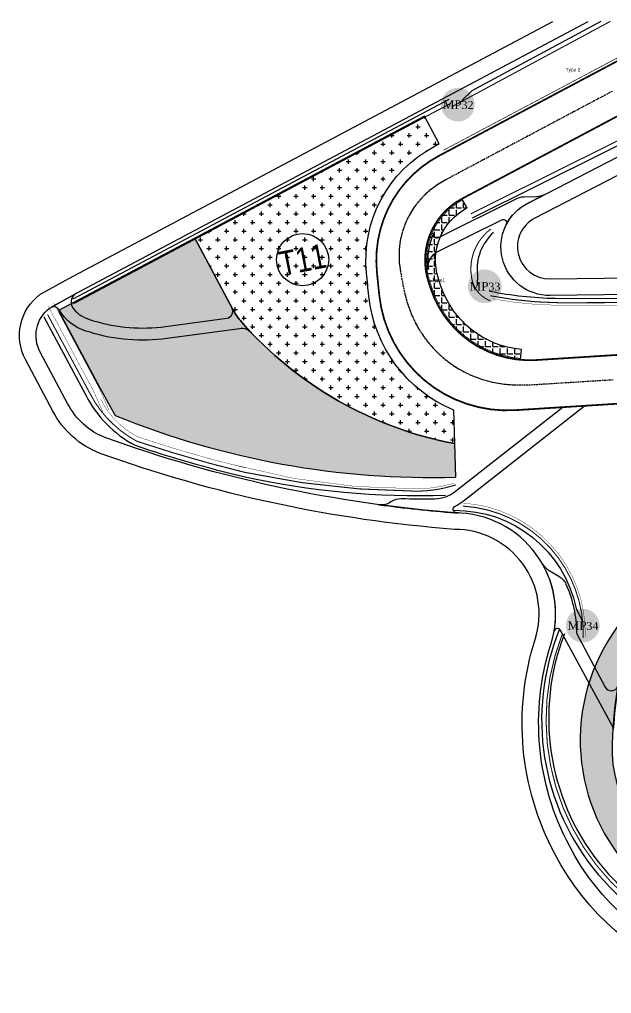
# Model space of a CAD drawing. Extents: x -136 to 854, y -243 to 380.
# Drawn here: x 417.3 to 587.4, y -230.8 to 49.2 of the extents above; entities that cross this region are included whole.
import ezdxf
from ezdxf.enums import TextEntityAlignment as Align

# ---------------------------------------------------------------- set-up
doc = ezdxf.new("R2010")
doc.units = 0
doc.linetypes.add('FIAPOINTILLE', pattern=[1, 0.5, -0.5])
for name, color, linetype in [('F1_ARTIFICIAL_GRASS', 144, 'CONTINUOUS'), ('F1_FENCE_DEBRIS', 9, 'FIA_DEBRIS_FENCE'), ('F1_FENCE_DEBRIS_6M', 252, 'FIA_DEBRIS_FENCE'), ('F1_GUARDRAIL', 7, 'FIA_GUARDRAIL'), ('F1_KERB_5CM_NEGATIVE', 8, 'CONTINUOUS'), ('F1_KERB_5CM_POSITIVE', 8, 'CONTINUOUS'), ('F1_KERB_TEXT', 8, 'CONTINUOUS'), ('F1_POST_OBSERVATION', 3, 'CONTINUOUS'), ('F1_ROAD_SURFACED', 9, 'CONTINUOUS'), ('F1_RUN_OFF_ASPHALT', 144, 'CONTINUOUS'), ('F1_RUN_OFF_GRAVEL', 144, 'CONTINUOUS'), ('F1_TEC1', 6, 'TECPRO'), ('F1_TEC2', 6, 'TECPRO2'), ('F1_TEC3', 6, 'TECPRO2'), ('F1_TRACK_CENTRELINE', 8, 'FIAPOINTILLE'), ('F1_TRACK_LEFT', 5, 'CONTINUOUS'), ('F1_TRACK_RIGHT', 5, 'CONTINUOUS'), ('F1_TURN_NUM', 8, 'CONTINUOUS')]:
    doc.layers.add(name, color=color, linetype=linetype)
doc.styles.add('Arial', font='ARIAL.TTF', dxfattribs={"width": 0.8})
doc.styles.add('SECURITÉ', font='TIMES.TTF', dxfattribs={"height": 3})
doc.linetypes.add('FIA_DEBRIS_FENCE', pattern='A,4,-2,["Z",Standard,S=1,R=90,X=0,Y=-0.4],-1', length=7)
doc.linetypes.add('FIA_GUARDRAIL', pattern='A,2,-0.35,[132,ltypeshp.shx,S=0.35,R=0,X=-0.35,Y=0],-0.35,1', length=3.7)
doc.linetypes.add('TECPRO', pattern='A,1.3e-05,[1,TECPRO,S=1,R=0,X=0,Y=0],-1.335', length=1.335013)
doc.linetypes.add('TECPRO2', pattern='A,8e-05,[1,TECPRO,S=1,R=0.272392,X=0,Y=0],-0.002852,[1,TECPRO,S=1,R=0.272392,X=0,Y=-0.599993],-1.329334,[1,TECPRO,S=1,R=0.272392,X=0,Y=0.601619],-1.335039,[1,TECPRO,S=1,R=0.272392,X=0,Y=0.603245],-1.335039,[1,TECPRO,S=1,R=0.272392,X=0,Y=0.604871],-1.335039,[1,TECPRO,S=1,R=0.272392,X=0,Y=0.6064970000000001],-1.335039,[1,TECPRO,S=1,R=0.272392,X=0,Y=0.608123],-1.335039,[1,TECPRO,S=1,R=0.272392,X=0,Y=0.609749],-0.002962', length=8.010423000000001)

# ---------------------------------------------------------------- blocks, each defined once
blk = doc.blocks.new('BLOC_POST_OBSERVATION')
at = {"layer": 'F1_POST_OBSERVATION'}
h = blk.add_hatch(color=256, dxfattribs=at)
edge = h.paths.add_edge_path()
edge.add_arc((-0.03184553468619811, 0.1143430149857636), 4.852859569433655, 0, 360)
at = {"layer": 'F1_POST_OBSERVATION', "color": 7, "style": 'SECURITÉ'}
blk.add_text('MP', height=2.5, rotation=0.03631338073839529, dxfattribs=at).set_placement((-1.680142465762515, 0.1143430149857636), align=Align.MIDDLE)
blk.add_attdef('NUMBER', text='', height=2.3, rotation=0.158932312973219, dxfattribs=at).set_placement((0.98783427295092, 0.01895198232432449), align=Align.MIDDLE_LEFT)

msp = doc.modelspace()

# ---------------------------------------------------------------- hatches: boundary and pattern name
at = {"layer": 'F1_ARTIFICIAL_GRASS'}
h = msp.add_hatch(dxfattribs=at)
h.set_pattern_fill('ANGLE', color=256, scale=0.3, style=0)
h.set_pattern_definition([(0, (-448983.873318332, -4535712.612206955), (0, 2.0955), [1.524, -0.5715]), (90, (-448983.873318332, -4535712.612206955), (-2.0955, 1.283081307217396e-16), [1.524, -0.5715])])
h.paths.add_polyline_path([(538.2390892749111, -27.12674140779518), (537.6247321819694, -25.23573006725155, -0.3640446959813965), (545.8158184521174, -4.971698912216652), (544.4081954991718, -2.322451413965155, 0.3640450925199537), (534.7715282961883, -26.16267536802434), (535.3858888078405, -28.05369722971909, 0.3006735363349136), (561.21688590893, -48.62462737912529), (561.4816569855477, -45.63633417466872, -0.3006735364584692)])
at = {"layer": 'F1_RUN_OFF_ASPHALT'}
h = msp.add_hatch(dxfattribs=at)
h.set_pattern_fill('ASPHALT', color=256, scale=10, style=0, pattern_type=2)
h.set_pattern_definition([(0, (-448983.873318332, -4534921.620963876), (2.5, 2.5), [1.25, -3.75]), (90, (-448983.248318332, -4534922.245963876), (-2.5, 2.5), [1.25, -3.75])])
edge = h.paths.add_edge_path()
edge.add_line((536.4316616461886, 12.6900403058321), (537.8191956689855, 13.4272780442775))
edge.add_line((537.8191956689855, 13.4272780442775), (533.5963068719295, 21.37505806481249))
edge.add_line((533.5963068719295, 21.37505806481249), (467.6473979007726, -13.66553292179697))
edge.add_line((467.6473979007726, -13.66553292179697), (478.4542570610804, -33.97719918506436))
edge.add_arc((496.1105875179212, -24.58311629889749), 19.99986996141069, 208.0152918241207, 221.3726454315648)
edge.add_arc((562.588859699915, 33.96907637418963), 108.587227632538, 221.3726832718475, 259.2441944341409)
edge.add_line((542.3239222050918, -72.71043577919), (542.0435226474231, -63.08058349730663))
edge.add_arc((557.4333994203637, -26.1683665890082), 39.99200000214505, 185.9255360829787, 247.36719279184769, ccw=False)
edge.add_arc((2772.940709715317, 203.7842532374129), 2267.400999116412, 185.7579499809595, 185.9256414815687, ccw=False)
edge.add_arc((553.7919612577691, -19.98328212125443), 36.9990000003073, 117.98302607219219, 185.7580029135458, ccw=False)
at = {"layer": 'F1_RUN_OFF_GRAVEL'}
h = msp.add_hatch(dxfattribs=at)
h.set_pattern_fill('AR-SAND', color=256, scale=0.1, style=0)
h.set_pattern_definition([(37.50000000000001, (-448983.873318332, -4535712.612206955), (-0.1600031295984046, 4.894132373293424), [0, -3.860800000000001, 0, -4.318000000000001, 0, -4.1275]), (7.499999999999999, (-448983.873318332, -4535712.612206955), (4.495232831380027, 7.168251005683543), [0, -2.0828, 0, -3.4798, 0, -1.3335]), (327.5, (-448986.997518332, -4535712.612206955), (7.90992370241458, 0.01437184678545691), [0, -1.27, 0, -4.572, 0, -5.969]), (317.5, (-448986.997518332, -4535712.612206955), (7.635564524722972, 2.229293232572162), [0, -0.635, 0, -2.9972, 0, -3.429])])
edge = h.paths.add_edge_path()
edge.add_arc((496.1105875034857, -24.5831163072794), 19.99986994491789, 208.0152918342746, 221.3730922311979, ccw=False)
edge.add_line((478.454257062943, -33.97719918878965), (467.6473979014711, -13.66553292179697))
edge.add_line((467.6473979014711, -13.66553292179697), (428.4756559262325, -34.47862915078395))
edge.add_line((428.4756559262325, -34.47862915078395), (440.3577550012426, -56.63227160683118))
edge.add_line((440.3577550012426, -56.63227160683118), (444.77584329348, -64.58497363643937))
edge.add_arc((535.6190241978195, 157.5580354375929), 239.999999994342, 247.758379459949, 271.6678524905068)
edge.add_line((542.6043217604322, -82.34028805641674), (542.3239222025306, -72.7104357754647))
edge.add_arc((562.5888596953748, 33.9690763732583), 108.5872276277391, 221.3727655640319, 259.2441944347082, ccw=False)
edge = h.paths.add_edge_path()
edge.add_line((627.4847107979742, -32.08044494910382), (647.1104663529707, -32.03208525980108))
edge.add_arc((533.3726137567585, -54.82903433812999), 116.0000000020587, -36.0652709345498, 11.333848355845475, ccw=False)
edge.add_line((627.1408505494048, -123.1189879862427), (625.1774458646116, -106.4517124513))
edge.add_line((625.1774458646116, -106.4517124513), (627.2416816692141, -106.2806688317864))
edge.add_arc((550.4059835474629, -68.92849775439345), 85.43365373230688, 334.0742031103305, 385.5504747453137)
edge = h.paths.add_edge_path()
edge.add_line((749.0811879130354, -167.3139228852301), (700.9194348387693, -178.1371842011645))
edge.add_line((700.9194348387693, -178.1371842011645), (640.0700375887839, -198.2492252619772))
edge.add_arc((628.7375380958704, -155.3339351819664), 44.38634550634199, 251.1773136478798, 284.7922507623251, ccw=False)
edge.add_arc((627.1822468385374, -159.8370963450357), 39.62221098233383, 183.029613662758, 251.20509894392882, ccw=False)
edge.add_arc((726.3488722272607, -163.5138283347546), 138.7424850578062, 161.0268784057699, 179.3464213216762, ccw=False)
edge.add_arc((633.379802409808, -157.9404263052925), 55.0000000002133, 134.0427258462832, 173.9874919737549)
edge.add_arc((633.3798024086439, -157.9404263052925), 54.9999999990924, 173.9874919736278, 253.8770242289298)
edge.add_arc((633.3798024077125, -157.9404263043612), 54.99999999919652, 253.8770242301313, 293.8217903573383)
edge.add_arc((866.4274758647236, -623.8780477013274), 466.0402325322307, 107.9807373396215, 116.8973487673465, ccw=False)
edge.add_line((722.5621448157628, -180.5990555746316), (750.1844170478446, -172.9730382574558))
edge.add_line((750.1844170478446, -172.9730382574558), (749.0811879130354, -167.3139228852301))

# ---------------------------------------------------------------- linework, layer by layer
at = {"layer": 'F1_ARTIFICIAL_GRASS'}
msp.add_lwpolyline([(538.2390892749111, -27.12674140779518), (537.6247321819694, -25.23573006725155, -0.3640446959813965), (545.8158184521174, -4.971698912216652), (544.4081954991718, -2.322451413965155, 0.3640450925199537), (534.7715282961883, -26.16267536802434), (535.3858888078405, -28.05369722971909, 0.3006735363349136), (561.21688590893, -48.62462737912529), (561.4816569855477, -45.63633417466872, -0.3006735364584692)], format="xyb", close=True, dxfattribs=at)
msp.add_lwpolyline([(544.408195498939, -2.322451413965155), (545.8158251241123, -4.971711469238926)], dxfattribs=at)
at = {"layer": 'F1_FENCE_DEBRIS'}
msp.add_lwpolyline([(660.9764251313329, 48.64677011931099), (547.3477253488538, -7.860167787766386)], dxfattribs=at)
for points in [[(553.4464213958283, -12.04322917608761, 0.2458977441848354), (548.8719262511743, -24.11338715104603), (548.7888120364671, -27.30345930939757)], [(552.303574139559, -28.85004485341005), (553.6176865825703, -29.11130997760438, 0.04469577791741287), (572.4420069440541, -30.94607009494894), (649.2351196199463, -30.75684775727086)], [(424.222355546038, -36.21729735786312), (436.307830443214, -58.75012494379871, 0.1528786933205215), (450.4634424111148, -73.18893844576769, 0.02128077930204978), (481.680269769234, -82.19386183599227, 0.06060590677288798), (539.642586498828, -87.56012887263887)], [(542.1827281243907, -91.86683068925731, -0.3572839352918936), (577.2447052684886, -120.0829700533136), (578.9580470396479, -123.6121382307097)], [(572.3427861696848, -126.2699400376364, 0.604281630102267), (650.9621632041683, -219.2498793382033)]]:
    msp.add_lwpolyline(points, format="xyb", dxfattribs=at)
at = {"layer": 'F1_FENCE_DEBRIS_6M'}
for points in [[(584.3514006985508, 48.64677011931099), (547.2339785851811, 28.65424845983989), (544.3261190914357, 25.87243906838603)], [(540.5987524819368, 26.22805460693098), (432.6303296180715, -31.13873741159432)]]:
    msp.add_lwpolyline(points, dxfattribs=at)
at = {"layer": 'F1_GUARDRAIL', "const_width": 0.3, "flags": 128}
for points in [[(541.680184864513, 24.22030422521539), (587.0295261547592, 48.64677011931099)], [(658.1242526934523, 48.64677011931099), (546.9613053904188, -6.633962413652171)], [(541.2010140210198, 25.10991642774798), (432.7579691028961, -32.50905622018718)]]:
    msp.add_lwpolyline(points, dxfattribs=at)
for points in [[(552.6819741766242, -11.02906920237683, 0.3090732424782717), (547.4958586619043, -26.40200332774066, 0.2254026607578493), (552.5781230340519, -31.67153919710063)], [(552.5636657560983, -30.20170534344606, 0.04656311990814564), (572.4385041893267, -32.21608258167498), (649.2382489578606, -32.02684390114837)], [(425.3415389632148, -35.61702368816577), (437.4331398325314, -58.16127287352674, 0.1521434453805739), (450.9696236328029, -72.01914111001634, 0.02119927745632921), (481.9646613575326, -80.95601185726218, 0.05219324020459625), (531.5814083752496, -86.38700229430788, 0.07452854736035741), (542.6700720364036, -84.57169744407975)], [(579.2520852771861, -128.5820754146039, 0.4064203558147004), (544.6760466595454, -90.66048618534796)], [(573.1690322827355, -127.6298102972864, 0.571554880648764), (645.1594272314844, -218.9966421959757, 0.1080755460422861), (653.1865243432851, -216.0634517328649)]]:
    msp.add_lwpolyline(points, format="xyb", dxfattribs=at)
at = {"layer": 'F1_KERB_5CM_NEGATIVE', "const_width": 0.2}
msp.add_lwpolyline([(539.0827480058226, 11.61087168520453), (609.6460400400258, 49.10321982903542)], dxfattribs=at)
at = {"layer": 'F1_KERB_5CM_POSITIVE', "const_width": 0.2}
msp.add_lwpolyline([(561.2521887191845, -48.22618828470104, -0.3006735364541089), (535.7663155330968, -27.93010310957425), (535.1519583701313, -26.03909155668907, -0.358935616167767), (544.2845396901405, -2.844735334983397, 0.358935616167767)], format="xyb", dxfattribs=at)
at = {"layer": 'F1_ROAD_SURFACED'}
for points in [[(853.7495437468908, -161.3233090093195), (826.2254104291362, -166.6890088947325, 0.04720783721922051), (723.4518817987566, -199.5475621087312), (666.51028660017, -224.6791361117571, -0.3939418016140576), (571.0730114035116, -190.5661984089597, -0.2023430017007439), (565.427400887261, -128.9793035624384, 0.5086909722015691), (542.2157443257322, -97.34671135468625, -0.06733270142121915), (440.4672579584451, -75.51561215276115, -0.1876273282777657), (426.8703069394262, -63.3277450691744), (418.9659806527936, -48.55047881359451, -0.3685959199732201), (423.1496254524257, -29.86722487339966), (431.4092555049149, -25.27627768123739), (570.5377416556742, 48.64677011931099)], [(853.7495437467744, -156.4838919326498), (825.3165297790704, -162.0267738107427, 0.0472813181631663), (721.5555389864178, -195.1926080159678), (664.6003645710455, -220.3300246460199, -0.393961619843756), (575.2757709096925, -188.3530139023273, -0.2023711627655106), (569.9539218005532, -130.4191303219482, 0.5066355346468103), (542.3886373965809, -92.59671243129515, -0.06720353488647764), (442.0752620064461, -71.04573825502985, -0.1873863558992714), (431.0815043768537, -61.13116506802135), (423.1901568875921, -46.37728984037631, -0.361717618971475), (425.7696791120845, -33.84535856580578), (433.6776610124664, -29.44986784028106), (580.6611428113113, 48.64677011931099)], [(674.8497867674607, 48.64677011931099), (565.3518227313918, -7.91912043223374, 0.7911589544231162), (569.7133485493989, -25.38657845312946), (655.1003001496003, -24.3150704543873, -0.3908766945753835), (662.9141389798181, -31.34568836109929, -0.098378028445815), (656.1275460660265, -96.85627626477026, 0.04806878150433402), (649.7612419114023, -123.5885784359484, 0.5146072931379269), (668.9667143719428, -141.7693882429808), (759.6877861754776, -124.0835622431546, 0.02316929734283413), (778.6474385495105, -119.4075224766343), (803.4856316834496, -112.1611178371891), (818.6990986436879, -107.7220511821865), (820.0295973222976, -112.2819054344504), (778.5261553342727, -124.392001756823, -0.02284672332191626), (760.5966758838197, -128.7457955632194), (669.8756041012978, -146.4316215118229, -0.5146073909197978), (645.0562253301771, -122.9364140223547, -0.04806875719300548), (651.6336250736651, -95.31771427242302, 0.09812812548685323), (658.1846158260753, -31.78622697608762, 0.3908764859591564), (655.1599024483742, -29.0646968301221), (569.7729508810019, -30.13620449172549, -0.7916929706115151), (563.188072743201, -3.690524381010164), (664.5006206892588, 48.64677011931099)], [(483.9073758270399, -40.86681140715473, 0.2406281661519953), (480.4723228005034, -39.66468439566188), (459.6703700703376, -42.50368488149934, -0.1086165446515177), (437.5275108349317, -40.71330669557892), (436.366856566937, -40.35808292160027, -0.1857247217893258), (428.7335302436998, -34.38145476335876, 0.3572575642385715), (426.3485527819296, -33.52360348159664), (433.6776940262218, -29.44985029975169, 0.4858123551909341), (432.8428764714201, -34.09195521695756, 0.1376755119620096), (437.3911494131473, -37.0113196851521), (438.5518036736914, -37.3665434526115, 0.1085849530709028), (459.1971072851022, -39.03582929948561), (476.8169356699375, -36.63111748768233, 0.5219193838697285), (478.3121320855146, -33.71007299924486), (478.454257062943, -33.97719918878965, 0.05835048805284714), (481.102253934908, -37.80222071370326), (483.9073758270399, -40.86681140715473)], [(570.8723944435635, -126.6777601310819, 0.1744097028008456), (567.5596494617214, -107.3306970776825, 0.09814007126171338), (569.431368604842, -109.1355243123903), (572.2858399332774, -110.840951322934, -0.1546153286507979), (574.2896851350827, -113.1007529789417, -0.1047190911167248), (577.2928682303329, -127.195398779942), (585.542288544196, -142.6874820798471, 0.6253177946884673), (589.2110722638474, -142.4733677733525, 0.02236404119158027), (587.8922609103186, -154.8079816683962, 0.1043976118747142), (587.6433768103172, -153.9215061584323), (572.7356596769107, -126.3807927122175, 0.7084204480398102), (570.8723944417009, -126.6777601292192)]]:
    msp.add_lwpolyline(points, format="xyb", dxfattribs=at)
for points in [[(563.1717290655517, -3.698967402225662), (568.0475493418792, -1.180155597051908, -0.1138053223480726), (565.87050916681, -1.736503698287834), (562.1861333107383, -1.823331516592134, 0.1099192104540096), (560.0775599645724, -2.344973375445534), (537.5884055789368, -13.52870823199146, -0.7019041249940403), (536.2283107285195, -12.22945287673019, 0.1396905072738093), (534.7792337239528, -22.65118822677277, -0.3227355218327072), (537.5043484788196, -17.47940287681513), (555.8174823569873, -8.372380433960188, -0.7245155050856148), (557.151736250454, -9.725721923990477, -0.1558057952115024)], [(542.3886373861035, -92.59671243036382), (543.4329980249324, -92.61878898868554, 0.00516130987989124), (542.8357865550363, -92.6015477118849, -0.7840117815621173), (542.4073407890548, -90.70717750059657, 0.05057048329311014), (544.7086733843473, -89.25006603298925), (579.6355833374703, -61.83396450652026), (573.4720588278299, -62.22257740924351), (542.5475883009651, -86.49693849066489, -0.1638775992169789), (536.5306904058245, -88.62962005416148, -0.009910181033053083), (526.9386703645152, -88.5907148657202, 0.1562814152469209), (524.0116521784378, -89.45200865937613, -0.1848077546379535), (520.5322875537252, -90.2694026756867, 0.01433485954533184)]]:
    msp.add_lwpolyline(points, format="xyb", close=True, dxfattribs=at)
at = {"layer": 'F1_RUN_OFF_ASPHALT'}
for p, q in [((521.514181668362, 14.60029304643876), (521.514181668362, 14.9554703250692)), ((472.0350558926159, -21.9122069537475), (472.3016816682805, -21.9122069537475))]:
    msp.add_line(p, q, dxfattribs=at)
msp.add_lwpolyline([(536.4316616461886, 12.6900403058321), (537.8191956689855, 13.4272780442775), (533.5963068719295, 21.37505806481249), (467.6473979007726, -13.66553292179697), (478.4542570610804, -33.97719918506436, 0.05834853187090054), (481.1021508530987, -37.80210367905192, 0.1667663249079084), (542.3239222050918, -72.71043577919), (542.0435226474231, -63.08058349730663, -0.2747027101124884), (517.6550804794108, -30.29697487818294, -0.0007316923338867898), (516.9796391733264, -23.69528209081136, -0.3046573799160828)], format="xyb", close=True, dxfattribs=at)
at = {"layer": 'F1_RUN_OFF_GRAVEL', "ltscale": 0.2}
msp.add_lwpolyline([(481.102253934908, -37.80222071370326, -0.05835048799465847), (478.454257062943, -33.97719918878965), (467.6473979014711, -13.66553292179697), (428.4756559262325, -34.47862915078395), (440.3577550012426, -56.63227160683118), (444.77584329348, -64.58497363643937, 0.104704889896201), (542.6043217604322, -82.34028805641674), (542.3239222025306, -72.7104357754647, -0.1667659558558621)], format="xyb", close=True, dxfattribs=at)
at = {"layer": 'F1_RUN_OFF_GRAVEL'}
msp.add_lwpolyline([(749.0811879130354, -167.3139228852301), (700.9194348387693, -178.1371842011645), (640.0700375887839, -198.2492252619772, -0.1477337498935599), (614.4167055132141, -197.3465692525565, -0.3065681474998453), (587.6154137913411, -161.9312132758855, -0.08010476673396792), (595.1440997522598, -118.4052389109343, 0.1760784949488757), (578.6823545245727, -152.1794198941275, 0.3634244700190755), (618.1063075692666, -210.77715931589, 0.1760784949488755), (655.5939305334625, -208.2547633418649, -0.03892569923309131), (722.5621448157628, -180.5990555746316), (750.1844170478446, -172.9730382574558)], format="xyb", close=True, dxfattribs=at)
at = {"layer": 'F1_TEC1', "const_width": 0.1, "flags": 128}
msp.add_lwpolyline([(553.3584766066208, -31.10572012549483, 0.04440716391924508), (572.426829038611, -32.9549626944422), (649.2295766199979, -32.76571661455773)], format="xyb", dxfattribs=at)
at = {"layer": 'F1_TEC1', "const_width": 0.1}
msp.add_lwpolyline([(579.7982881126966, -128.3222511609852, 0.4064203558122578), (544.6793744940817, -89.80525876896672, 0.4064203558122578)], format="xyb", dxfattribs=at)
at = {"layer": 'F1_TEC2', "linetype": 'TECPRO2', "const_width": 0.1, "flags": 128}
for points in [[(440.5808157576987, -59.90650422813587, 0.1665714116791033), (451.476276396382, -70.83845464920842, 0.02112620810491203), (482.27505298851, -79.71508898435377), (482.2888127163326, -79.71806779539429)], [(478.6592900222324, -78.76235610375397, 0.06937238646711552), (531.6151787213905, -85.69332585612528, 0.06837711546901055), (542.1725227196741, -84.07674336655282, 0.07449322620643942)]]:
    msp.add_lwpolyline(points, format="xyb", dxfattribs=at)
at = {"layer": 'F1_TEC2', "flags": 128}
msp.add_lwpolyline([(573.8717479737982, -127.3384055862039, 0.5715548806420624), (645.2462250995025, -217.923543477787, 0.1080755460453592), (653.041539783547, -215.0750488931149, 0.1080755460453592)], format="xyb", dxfattribs=at)
at = {"layer": 'F1_TEC3', "linetype": 'TECPRO2', "const_width": 0.1, "flags": 128}
for points in [[(425.478665105665, -33.13587868714922), (438.3861640633124, -57.30856770592027, -0.005558821005233889), (441.2422700020991, -63.68272451998882, 0.03915252532644094)], [(427.0824070866959, -32.27952803706967), (440.0147467965883, -56.49873790273659, -0.005600671139762315), (442.9095483429421, -62.95780541317754, -0.005600671139762315)]]:
    msp.add_lwpolyline(points, format="xyb", dxfattribs=at)
at = {"layer": 'F1_TRACK_CENTRELINE', "elevation": 127.3214762653723}
msp.add_lwpolyline([(587.5442816679872, 28.52359304541505), (586.9260816680192, 28.19509304558642), (586.3078816679929, 27.86669304558791), (585.6897816680296, 27.53819304482795), (585.0715816680033, 27.20979304482944), (584.4534816679818, 26.88139304483093), (583.8352816680137, 26.55289304500229), (583.2170816679875, 26.22449304500378), (582.5989816680242, 25.89599304517515), (581.9807816679979, 25.56759304517664), (581.3625816680299, 25.239093045348), (580.7444816680083, 24.91069304534949), (580.1262816679821, 24.58219304552085), (579.5081816680188, 24.25379304552234), (578.8899816679925, 23.92529304476238), (578.2717816680245, 23.59689304476387), (577.653681668003, 23.26839304493524), (577.0354816679767, 22.93999304493673), (576.4173816680134, 22.61149304510809), (575.7991816679871, 22.28309304510958), (575.1809816680191, 21.95459304528094), (574.5628816679975, 21.62619304528243), (573.9446816680295, 21.2976930454538), (573.326581668008, 20.96929304545529), (572.7083816679817, 20.64089304545678), (572.0901816680137, 20.31239304469682), (571.4720816679921, 19.98399304469831), (570.8538816680241, 19.65549304486967), (570.2357816680026, 19.32709304487116), (569.6175816679763, 18.99859304504253), (568.9993816680083, 18.67019304504402), (568.3812816679867, 18.34169304521538), (567.7630816680187, 18.01329304521687), (567.1449816679972, 17.68479304538823), (566.5267816680291, 17.35639304538972), (565.9085816680029, 17.02789304556109), (565.2904816679813, 16.69949304556258), (564.6722816680133, 16.37099304480262), (564.0541816679918, 16.04259304480411), (563.4359816680237, 15.71409304497547), (562.8177816679975, 15.38569304497696), (562.1996816679759, 15.05719304514832), (561.5814816680079, 14.72879304514981), (560.9633816679864, 14.4003930451513), (560.3451816680183, 14.07189304532267), (559.726981667992, 13.74349304532416), (559.1088816680287, 13.41499304549552), (558.4906816680025, 13.08659304549701), (557.872581667981, 12.75809304473705), (557.2543816680129, 12.42969304473854), (556.6361816679866, 12.10119304490991), (556.0180816680233, 11.7727930449114), (555.3998816679971, 11.44429304508276), (554.781681668029, 11.11589304508425), (554.1635816680075, 10.78739304525561), (553.5453816679812, 10.4589930452571), (552.9272816680179, 10.13049304542847), (552.3090816679917, 9.802093045429956), (551.6908816680236, 9.473593044669997), (551.0727816680021, 9.145193044671487), (550.4545816679758, 8.81669304484285), (549.8364816680125, 8.48829304484434), (549.2182816679863, 8.15989304484583), (548.6000816680182, 7.831393045017194), (547.9819816679967, 7.502993045018684), (547.3637816680287, 7.174493045190047), (546.7456816680071, 6.846093045191537), (546.1274816679809, 6.517593045362901), (545.5092816680128, 6.189193045364391), (544.8911816679913, 5.860693045535754), (544.2729816680232, 5.532293045537244), (543.6548816680017, 5.203793044777285), (543.0366816679755, 4.875393044778775), (542.4184816680074, 4.546893044950139), (541.8003816679859, 4.218493044951629), (541.1821816680178, 3.889993045122992), (540.6801816679811, 3.620793045142364), (540.192981668007, 3.352793044985901), (539.708281667977, 3.079593045280944), (539.2260816680075, 2.800993045435916), (538.7459816680214, 2.517493045532774), (538.2679816680186, 2.228593045489561), (537.7925816680229, 1.933693045394193), (537.3191816680057, 1.633193045498501), (536.851581667973, 1.322293045574497), (536.3902816680068, 1.000593045370351), (535.9364816679893, 0.6673930451438537), (535.4901816679787, 0.3231930449769607), (535.0511816680239, -0.03150695504837131), (534.6204816679976, -0.3971069551839719), (534.1973816679831, -0.7725069545044789), (533.7830816679791, -1.158406954614748), (533.3776816679904, -1.554306954501499), (532.9810816680122, -1.959906954674352), (532.5935816680005, -2.374906954711605), (532.2162816680077, -2.79960695503496), (531.8483816679957, -3.233206955140759), (531.4905816679977, -3.675606955198873), (531.1429816680186, -4.126606954617728), (530.8063816679798, -4.586206955259968), (530.4801816680276, -5.053706954589416), (530.1649816680158, -5.528906954808463), (529.8611816680216, -6.011806954985786), (529.5685816679772, -6.501906955039431), (529.2877816680277, -6.999006955309142), (529.0187816679984, -7.502706954611767), (528.7616816680104, -8.0128069551497), (528.5168816680246, -8.52900695463859), (528.2840816680266, -9.050806954859127), (528.0639816679916, -9.578106955049861), (527.8561816680169, -10.11030695529871), (527.6611816680099, -10.64730695484423), (527.4790816679754, -11.18880695512735), (527.3099816679762, -11.73440695496492), (527.1539816680172, -12.28370695503645), (527.0107816680259, -12.83630695509009), (526.8809816679725, -13.39200695453428), (526.7641816680127, -13.95040695497983), (526.6611816680099, -14.5112069550737), (526.5706816680188, -15.07390695473396), (526.4941816679941, -15.63830695523166), (526.4312816679751, -16.20410695521377), (526.3813816679915, -16.77080695459836), (526.3447816679993, -17.33810695482634), (526.3215816680033, -17.90560695471459), (526.3120816680178, -18.47310695460283), (526.3154816680046, -19.04010695440911), (526.3324816679972, -19.60640695447319), (526.3627816679812, -20.17160695454322), (526.4056816679815, -20.73530695529871), (526.4621816679876, -21.29730695521675), (526.5309816679958, -21.85720695497685), (526.6086816680192, -22.41510695440911), (526.7040816680103, -23.0313069544568), (526.8169816680177, -23.72170695511841), (526.9341816679964, -24.41160695476674), (527.0566816679941, -25.10100695526444), (527.1838816679822, -25.78980695491873), (527.3154816680046, -26.47820695525252), (527.452681668002, -27.16590695491277), (527.5943816679803, -27.85320695525252), (527.7410816680215, -28.53990695474886), (527.8922816679853, -29.22570695484274), (528.0200816680019, -29.77620695473843), (528.1556816679815, -30.32330695482187), (528.2988816679729, -30.86700695509307), (528.4500816679949, -31.40710695496045), (528.6088816680287, -31.94370695518546), (528.7751816680113, -32.47660695517652), (528.9492816680151, -33.00590695476376), (529.1305816680117, -33.53140695521824), (529.3189816679962, -34.05330695526891), (529.5148816679878, -34.5714069552555), (529.717681668016, -35.08560695441656), (529.9282816680072, -35.59580695478462), (530.1464816680102, -36.1019069546669), (530.3711816679727, -36.60410695465498), (530.6030816679861, -37.10230695491873), (530.8434816679958, -37.59560695512437), (531.091881667978, -38.0844069545924), (531.3479816679767, -38.56830695493363), (531.6118816679966, -39.04740695504688), (531.883081668014, -39.52170695493214), (532.162281668004, -39.99080695526891), (532.4487816679914, -40.45490695478611), (532.7428816679906, -40.91350695526444), (533.0438816680264, -41.3671069549232), (533.352381668011, -41.81510695478164), (533.6683816680027, -42.25740695500963), (533.9909816680167, -42.69440695492767), (534.320581668014, -43.12570695521526), (534.6570816679898, -43.55120695511096), (535.0004816680023, -43.97090695461475), (535.3503816679743, -44.38470695482783), (535.7073816679924, -44.79210695473694), (536.0703816680045, -45.19390695484572), (536.4400816679856, -45.58930695465051), (536.8163816679892, -45.97820695525252), (537.1984816679771, -46.36120695470117), (537.5872816679923, -46.73720695486509), (537.9819816679967, -47.10710695514672), (538.382681667995, -47.47020695487254), (538.7891816679778, -47.8269069552257), (539.2013816679985, -48.17700695468329), (539.6199816679739, -48.51940695511394), (540.0437816680217, -48.8554069552406), (540.4732816679909, -49.18440695515119), (540.9079816679744, -49.50650695467584), (541.3482816679909, -49.82150695508562), (541.7937816680217, -50.12910695502751), (542.2446816680178, -50.42920695467137), (542.7004816680139, -50.72220695520036), (543.1612816680147, -51.00780695526146), (543.6271816680248, -51.2855069547727), (544.0977816680254, -51.55590695457749), (544.5729816680116, -51.81870695518546), (545.0528816679882, -52.0737069550737), (545.537281668004, -52.32110695483379), (546.0260816679959, -52.56030695455365), (546.5191816680174, -52.79180695524656), (547.0165816680103, -53.01500695513778), (547.5178816680138, -53.23050695507072), (548.023381667984, -53.43770695513331), (548.5327816680231, -53.63630695490383), (549.045881668005, -53.82710695488595), (549.5627816679928, -54.00880695449405), (550.0830816680257, -54.18290695490532), (550.606881667992, -54.3483069551944), (551.1340816680033, -54.5054069546818), (551.6646816680015, -54.6527069549843), (552.1981816680211, -54.79210695473694), (552.7347816680133, -54.92280695529871), (553.274181668022, -55.04440695455514), (553.8164816679939, -55.15740695445083), (554.3612816680263, -55.26140695473396), (554.9086816680076, -55.35630695464306), (555.4585816679912, -55.44200695527934), (556.0106816680211, -55.51850695478015), (556.5649816679809, -55.58600695466839), (557.1211816679727, -55.64420695452236), (557.6793816680013, -55.69310695527338), (558.2393816679989, -55.73260695522868), (558.8009816680144, -55.762506954728), (559.3796816680272, -55.78380695486658), (560.0821816679829, -55.8004069546073), (560.7841816679731, -55.81090695446574), (561.4857816680026, -55.81480695529126), (562.186981668013, -55.81160695513927), (562.8877816680044, -55.802306955105), (563.5881816679769, -55.78620695451491), (564.2881816679885, -55.76330695523166), (564.9876816679764, -55.73380695505284), (565.6867816680035, -55.69770695490979), (566.3854816680116, -55.65520695446276), (567.084081668015, -55.61110695487105), (567.7826816680183, -55.56710695510947), (568.4813816680264, -55.52310695441656), (569.1799816680298, -55.47900695482485), (569.8785816679749, -55.43500695506327), (570.5771816679783, -55.39090695454024), (571.2757816679816, -55.34690695477866), (571.974381667985, -55.30280695518695), (572.6729816679883, -55.25880695449405), (573.3715816679917, -55.21480695473247), (574.0702816679998, -55.17070695514076), (574.7688816680031, -55.12670695444785), (575.4674816680065, -55.08260695485615), (576.1660816680098, -55.03860695509456), (576.8646816680132, -54.99460695440166), (577.5632816680165, -54.95050695480995), (578.2618816680199, -54.90650695504837), (578.9604816680232, -54.86240695452534), (579.6591816679731, -54.81840695476376), (580.3577816679765, -54.77440695500218), (581.0563816679798, -54.73030695447915), (581.7549816679832, -54.68630695471757), (582.4535816679866, -54.64220695512586), (583.1521816679899, -54.59820695443295), (583.8507816679933, -54.55420695467137), (584.5494816680014, -54.51010695507966), (585.2480816680047, -54.46610695531808), (585.9466816680081, -54.42200695479505), (586.6452816680114, -54.37800695503347), (587.3438816680148, -54.33390695451044), (588.0424816680181, -54.28990695474886)], dxfattribs=at)
at = {"layer": 'F1_TRACK_LEFT', "const_width": 0.5}
msp.add_lwpolyline([(853.7495437467744, -124.8494480060249), (623.5899896444328, -169.718426454237, -0.3733421889219495), (614.5014844207483, -164.4893168642952, -0.119456707283772), (613.4609552710474, -153.7158292423769), (624.3136627936194, -77.53239073919349, 0.4754503793684435), (595.8876519148046, -46.78146917967342), (565.7829630456556, -48.67957846669697, -0.3427970448406973), (535.3858888048137, -28.0536972176119), (534.7715317121631, -26.16268588358753, -0.3640452490528256), (544.408195498939, -2.322451413965155), (640.3359312082332, 48.64677011931099)], format="xyb", dxfattribs=at)
at = {"layer": 'F1_TRACK_RIGHT', "ltscale": 0.2, "const_width": 0.5}
msp.add_lwpolyline([(853.749543746658, -140.1318234460264), (627.6059804762056, -184.2178954187616, -0.5357618758949845), (594.8292377489427, -151.0612629832535), (610.4535924343666, -75.55794152466797, 0.4754513983070217), (596.7686528324423, -60.75371701492213), (559.7611389191163, -63.08705688210421, -0.4024136262490219), (520.6390583439072, -29.98733622150712, -0.0007317044222992399), (519.9644995113642, -23.39426921809309, -0.3046571521869816), (537.8392947149271, 10.04078208060719), (610.4985370169318, 48.64677011931099)], format="xyb", dxfattribs=at)
at = {"layer": 'F1_TURN_NUM', "ltscale": 0.2}
msp.add_circle((498.6147065596463, -19.82320780808323), 7.5, dxfattribs=at)

# ---------------------------------------------------------------- block references
at = {"layer": 'F1_POST_OBSERVATION'}
for p, values in [((543.2745237606734, 24.6058312213213), {'NUMBER': '32'}), ((550.9867208833614, -27.60161151958846), {'NUMBER': '33'}), ((579.1572688022436, -125.1209076553419), {'NUMBER': '34'})]:
    msp.add_blockref('BLOC_POST_OBSERVATION', p, dxfattribs=at).add_auto_attribs(values)

# ---------------------------------------------------------------- texts
at = {"layer": 'F1_KERB_TEXT'}
for s, rotation, p in [('Type 2', 359.59373593012, (574.1883880508406, 34.27944260751656)), ('Type1', 0.4854711623155354, (535.7502027948078, -26.19499775430404))]:
    msp.add_text(s, height=1, rotation=rotation, dxfattribs=at).set_placement(p)
at = {"layer": 'F1_TURN_NUM', "ltscale": 0.2, "style": 'Arial', "width": 0.8}
msp.add_text('T11', height=7, rotation=11.00000001477203, dxfattribs=at).set_placement((498.6147065596463, -19.82320780808323), align=Align.MIDDLE_CENTER)

doc.saveas('drawing.dxf')
